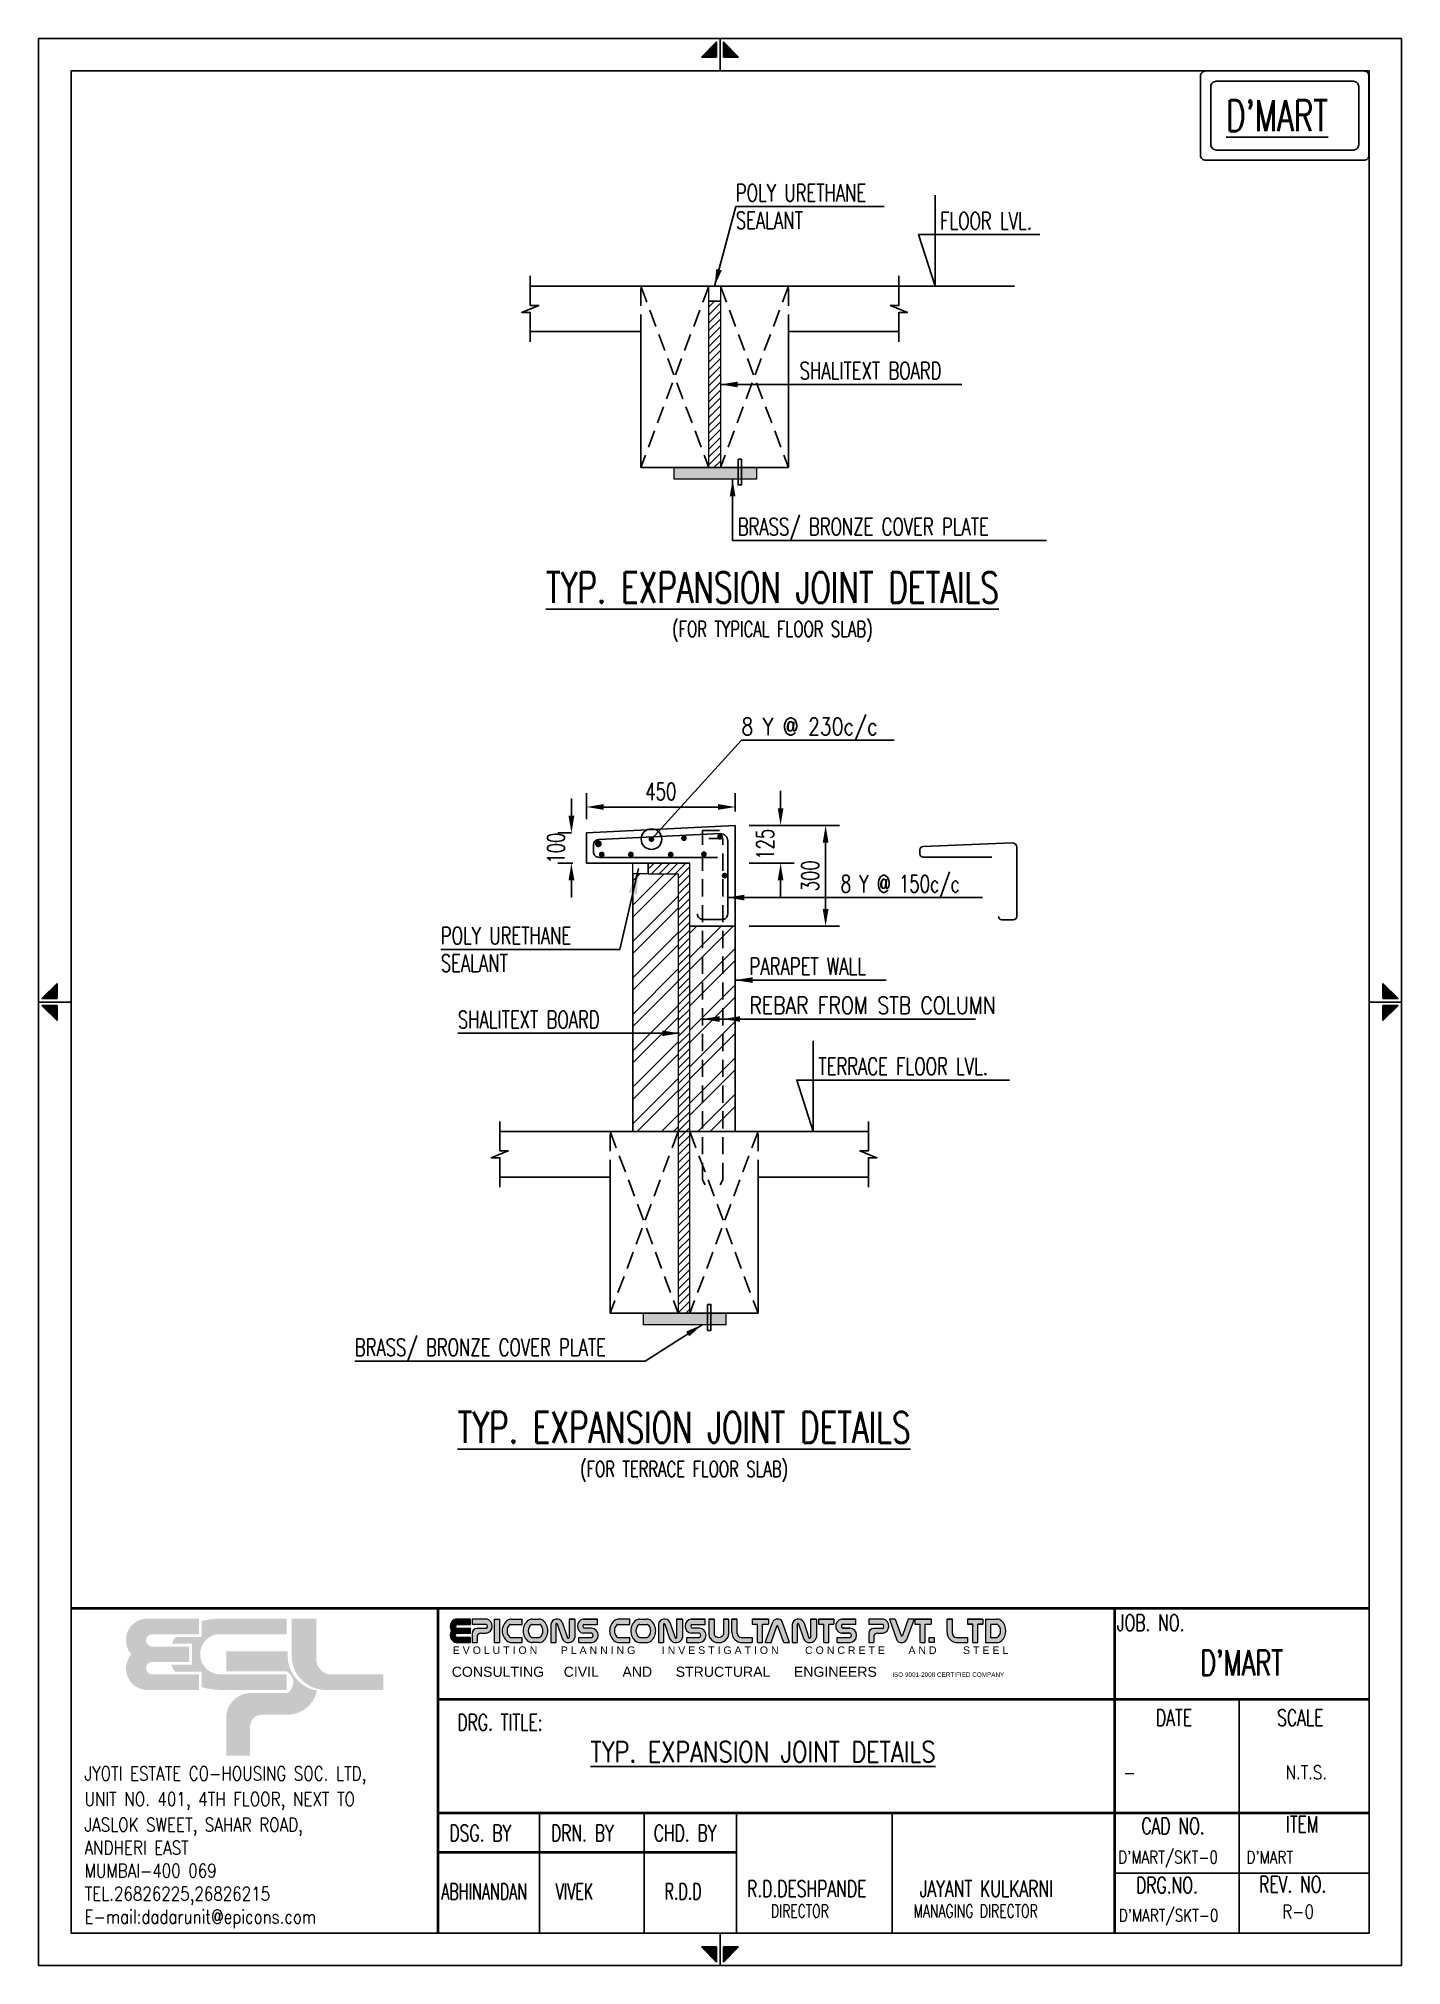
# Model space of a CAD drawing. Header units: inches. Extents: x 6 to 19830, y 2 to 28038.
import ezdxf
from ezdxf.enums import TextEntityAlignment as Align

# ---------------------------------------------------------------- set-up
doc = ezdxf.new("R2010")
doc.units = ezdxf.units.IN
doc.header["$MEASUREMENT"] = 0
doc.linetypes.add('HIDDEN', pattern=[0.375, 0.25, -0.125])
for name, color, linetype, lineweight in [('00 ECPL LOGO', 250, 'Continuous', 20), ('00 ELEV-2', 9, 'Continuous', 30), ('HATCH', 251, 'Continuous', 5)]:
    doc.layers.add(name, color=color, linetype=linetype, lineweight=lineweight)
for name, color, linetype in [('3CONRED', 1, 'Continuous'), ('LEVEL SECTION', 3, 'Continuous'), ('NO. SECTION', 1, 'Continuous'), ('PNA', 8, 'Continuous'), ('S-BRECK LINE', 8, 'Continuous'), ('S-COLUMN CIRCLE', 9, 'Continuous'), ('S-CONCRET LINE', 4, 'Continuous'), ('S-DIM-1', 5, 'Continuous'), ('S-REINFORCEMENT', 6, 'Continuous'), ('S-TEXT', 2, 'Continuous'), ('S-TEXT-1', 4, 'Continuous'), ('S-TITIL', 6, 'Continuous'), ('SCHEDULE LINE-1', 7, 'Continuous'), ('text', 7, 'Continuous'), ('TEXT (SHEET)', 4, 'Continuous'), ('TEXT NORMAL', 4, 'Continuous'), ('TITLE', 6, 'Continuous')]:
    doc.layers.add(name, color=color, linetype=linetype)
doc.styles.add('ROMANS', font='simplex.shx', dxfattribs={"width": 0.7})
doc.styles.add('SEC. TEXT', font='arial.ttf', dxfattribs={"height": 180})
doc.dimstyles.new('dim100', dxfattribs={"dimtxt": 250, "dimasz": 250, "dimexe": 200, "dimexo": 200, "dimgap": 100, "dimtad": 1, "dimdec": 0, "dimzin": 0, "dimdsep": 46, "dimtxsty": 'ROMANS', "dimcen": 0, "dimclrd": 5, "dimclre": 5, "dimclrt": 4, "dimadec": 0, "dimazin": 0, "dimtfac": 1, "dimtdec": 0, "dimtix": 1, "dimtofl": 0, "dimtmove": 2, "dimatfit": 3, "dimfxl": 1, "dimtolj": 1, "dimtzin": 0, "dimlwd": -1, "dimlwe": -1, "dimarcsym": 0})
pattern_1 = [(45, (-148456.24, 10527.82), (-265.165, 265.165), []), (45, (-148279.46, 10527.82), (-265.165, 265.165), [])]

# ---------------------------------------------------------------- blocks, each defined once
blk = doc.blocks.new('*D46')
at = {"layer": 'Defpoints', "color": 0, "transparency": 16777216}
for p in [(10141, 16857), (10141, 16590), (7976, 16480)]:
    blk.add_point(p, dxfattribs=at)
at = {"layer": 'S-DIM-1', "color": 5, "transparency": 16777216}
for p, q in [((7976, 16680), (7976, 17057)), ((8226, 16857), (9891, 16857)), ((10141, 16790), (10141, 17057))]:
    blk.add_line(p, q, dxfattribs=at)
for points in [[(8226, 16899), (8226, 16816), (7976, 16857)], [(9891, 16899), (9891, 16816), (10141, 16857)]]:
    blk.add_solid(points, dxfattribs=at)
at = {"layer": 'S-DIM-1', "color": 4, "transparency": 16777216, "insert": (9058, 17082), "char_height": 250, "attachment_point": 5, "style": 'ROMANS'}
blk.add_mtext('\\A1;450', dxfattribs=at)
blk = doc.blocks.new('*D47')
at = {"layer": 'Defpoints', "color": 0, "transparency": 16777216}
for p in [(7757, 16479), (7957, 16479), (7976, 16040)]:
    blk.add_point(p, dxfattribs=at)
at = {"layer": 'S-DIM-1', "color": 5, "transparency": 16777216}
for p, q in [((7757, 16729), (7757, 16979)), ((7757, 16479), (7557, 16479)), ((7776, 16040), (7557, 16040)), ((7757, 15790), (7757, 15540))]:
    blk.add_line(p, q, dxfattribs=at)
for points in [[(7715, 16729), (7799, 16729), (7757, 16479)], [(7715, 15790), (7799, 15790), (7757, 16040)]]:
    blk.add_solid(points, dxfattribs=at)
at = {"layer": 'S-DIM-1', "color": 4, "transparency": 16777216, "insert": (7532, 16259), "char_height": 250, "attachment_point": 5, "rotation": 90, "style": 'ROMANS'}
blk.add_mtext('\\A1;100 ', dxfattribs=at)
blk = doc.blocks.new('*D48')
at = {"layer": 'Defpoints', "color": 0, "transparency": 16777216}
for p in [(10141, 16590), (10799, 16590), (10141, 16040)]:
    blk.add_point(p, dxfattribs=at)
at = {"layer": 'S-DIM-1', "color": 5, "transparency": 16777216}
for p, q in [((10799, 16840), (10799, 17090)), ((10341, 16590), (10999, 16590)), ((10341, 16040), (10999, 16040)), ((10799, 15790), (10799, 15540))]:
    blk.add_line(p, q, dxfattribs=at)
for points in [[(10758, 16840), (10841, 16840), (10799, 16590)], [(10758, 15790), (10841, 15790), (10799, 16040)]]:
    blk.add_solid(points, dxfattribs=at)
at = {"layer": 'S-DIM-1', "color": 4, "transparency": 16777216, "insert": (10574, 16315), "char_height": 250, "attachment_point": 5, "rotation": 90, "style": 'ROMANS'}
blk.add_mtext('\\A1;125 ', dxfattribs=at)
blk = doc.blocks.new('*D49')
at = {"layer": 'Defpoints', "color": 0, "transparency": 16777216}
for p in [(10796, 16590), (11454, 16590), (10141, 15123)]:
    blk.add_point(p, dxfattribs=at)
at = {"layer": 'S-DIM-1', "color": 5, "transparency": 16777216}
for p, q in [((10996, 16590), (11654, 16590)), ((11454, 15373), (11454, 16340)), ((10341, 15123), (11654, 15123))]:
    blk.add_line(p, q, dxfattribs=at)
for points in [[(11412, 16340), (11496, 16340), (11454, 16590)], [(11412, 15373), (11496, 15373), (11454, 15123)]]:
    blk.add_solid(points, dxfattribs=at)
at = {"layer": 'S-DIM-1', "color": 4, "transparency": 16777216, "insert": (11229, 15856), "char_height": 250, "attachment_point": 5, "rotation": 90, "style": 'ROMANS'}
blk.add_mtext('\\A1;300', dxfattribs=at)
blk = doc.blocks.new('MID')
at = {"layer": 'text'}
for p, q in [((0, 0), (10, 0)), ((8.94, 1.07), (4.27, 5.74)), ((4.27, 5.74), (4.27, 1.07)), ((4.27, 1.07), (8.94, 1.07)), ((8.94, -1.07), (4.27, -5.74)), ((4.27, -1.07), (8.94, -1.07)), ((4.27, -5.74), (4.27, -1.07))]:
    blk.add_line(p, q, dxfattribs=at)
for points in [[(4.27, 5.74), (8.94, 1.07), (4.27, 1.07)], [(4.27, -5.74), (8.94, -1.07), (4.27, -1.07)]]:
    blk.add_solid(points, dxfattribs=at)
blk = doc.blocks.new('ecpl logo')
at = {"layer": '00 ECPL LOGO'}
for color, points in [(256, [(351, -827, 0.621111), (586, -1401), (1442, -1401), (1442, -1151), (682, -1151, -0.917622), (682, -948), (1285, -948), (1285, -702), (682, -702, -0.926164), (682, -501), (1442, -501), (1442, -251), (581, -251, 0.621111), (351, -827)]), (152, [(2940, -251), (2940, -863, 0.384329), (3453, -1401), (4422, -1401), (4422, -1151), (3582, -1151, -0.414214), (3340, -908), (3340, -251)]), (140, [(1887, -779), (1887, -1102), (2862, -1102, -0.232111), (2971, -1281, -0.194401), (2883, -1450), (2269, -1450, 0.364674), (1887, -1802), (1887, -2463), (2269, -2463), (2269, -1996, -0.414214), (2462, -1802), (2899, -1802, 0.338499), (3350, -1412, -0.371272), (2877, -839), (2877, -779)])]:
    blk.add_hatch(color=color, dxfattribs=at).paths.add_polyline_path(points)
h = blk.add_hatch(color=253, dxfattribs=at)
h.dxf.hatch_style = 1
h.paths.add_polyline_path([(995, -993, 0.07148), (1056, -1106), (1486, -1106), (1486, -1356, 0.065387), (1776, -1401), (2862, -1401), (2862, -1151), (1776, -1151, -0.910826), (1742, -501), (2862, -501), (2862, -251), (1776, -251, 0.069483), (1486, -291), (1486, -546), (1071, -546, 0.072407), (1003, -657), (1329, -657), (1329, -993)])
blk = doc.blocks.new('Prna4')
at = {"layer": '3CONRED'}
blk.add_line((-20300, 509.25), (-20339.18, 509.25), dxfattribs=at)
at = {"layer": 'PNA', "color": 5}
for p, q in [((-20320, 500), (-20320, 536)), ((-20427.8, 500), (-20427.8, 518.5)), ((-20411.68, 500), (-20411.68, 518.5)), ((-20397.46, 500), (-20397.46, 518.5)), ((-20373.46, 500), (-20373.46, 518.5))]:
    blk.add_line(p, q, dxfattribs=at)
at = {"layer": 'PNA', "color": 4}
blk.add_lwpolyline([(-20295, 495), (-20505, 495), (-20505, 792), (-20295, 792)], close=True, dxfattribs=at)
at = {"layer": 'PNA', "color": 3}
blk.add_lwpolyline([(-20300, 500), (-20500, 500), (-20500, 787), (-20300, 787)], close=True, dxfattribs=at)
at = {"layer": 'PNA', "color": 1, "const_width": 0.4}
for points in [[(-20500, 550.06), (-20300, 550.06)], [(-20443.46, 500), (-20443.46, 550.06)], [(-20339.18, 500), (-20339.18, 550.06)], [(-20443.46, 536), (-20300, 536)], [(-20443.46, 518.5), (-20300, 518.5)], [(-20443.46, 512.45), (-20397.46, 512.45)]]:
    blk.add_lwpolyline(points, dxfattribs=at)
at = {"layer": '00 ELEV-2', "xscale": 0.009537454054225238, "yscale": 0.009537454054225238, "zscale": 0.009537454054225238}
blk.add_blockref('ecpl logo', (-20494.05, 550.84), dxfattribs=at)
at = {"layer": 'TEXT (SHEET)', "color": 4, "yscale": 0.5, "zscale": 0.5, "rotation": 270}
for p, xscale in [((-20400, 787), -0.5), ((-20400, 500), 0.5)]:
    blk.add_blockref('MID', p, dxfattribs=dict(at, xscale=xscale))
at = {"layer": 'TEXT (SHEET)', "color": 4, "yscale": 0.5, "zscale": 0.5}
for p, xscale in [((-20500, 643.5), -0.5), ((-20300, 643.5), 0.5)]:
    blk.add_blockref('MID', p, dxfattribs=dict(at, xscale=xscale))
at = {"layer": 'S-TEXT-1', "style": 'ROMANS', "width": 0.8}
for s, p in [('JYOTI ESTATE CO-HOUSING SOC. LTD,', (-20497.91, 523.53, 0.05)), ('UNIT NO. 401, 4TH FLOOR, NEXT TO', (-20497.91, 519.58, 0.05)), ('JASLOK SWEET, SAHAR ROAD,', (-20497.91, 515.63, 0.05)), ('ANDHERI EAST', (-20497.91, 512.09, 0.05)), ('MUMBAI-400 069', (-20497.91, 508.54, 0.05)), ('TEL.26826225,26826215', (-20497.91, 504.99, 0.05)), ('E-mail:dadarunit@epicons.com', (-20497.91, 501.45, 0.05))]:
    blk.add_text(s, height=2.1277, dxfattribs=at).set_placement(p)
at = {"layer": 'TEXT (SHEET)', "style": 'ROMANS', "width": 0.7}
for s, height, p in [(' JOB. NO.', 2.5, (-20340.06, 546.57)), (' DRG. TITLE:', 2.5, (-20441.66, 531.21)), ('DATE', 2.5, (-20332.82, 531.94)), ('SCALE', 2.5, (-20314.15, 531.94)), ('CAD NO.', 2.5, (-20335.07, 515.25)), ('ITEM', 2.5, (-20312.79, 515.5)), (' DRG.NO.', 2.5, (-20337.09, 506.13)), (' REV. NO.', 2.5, (-20318.12, 506.25)), ('DIRECTOR', 2, (-20392.17, 502.38)), (' MANAGING DIRECTOR', 2, (-20371.14, 502.38))]:
    blk.add_text(s, height=height, dxfattribs=at).set_placement(p)
at = {"layer": 'TEXT NORMAL', "style": 'ROMANS', "width": 0.7}
for s, p in [(' DSG. BY', (-20442.88, 514.15)), (' DRN. BY', (-20427.23, 514.15)), (' CHD. BY', (-20411.41, 514.15))]:
    blk.add_text(s, height=2.5, dxfattribs=at).set_placement(p)
at = {"layer": 'TITLE', "color": 4, "style": 'ROMANS', "width": 0.7}
for s, p in [('R.D.DESHPANDE', (-20395.82, 505.57)), (' JAYANT KULKARNI', (-20370.43, 505.57))]:
    blk.add_text(s, height=2.5, dxfattribs=at).set_placement(p)
blk = doc.blocks.new('EPICONS TITLE')
at = {"layer": '00 ECPL LOGO'}
h = blk.add_hatch(color=7, dxfattribs=at)
h.dxf.hatch_style = 1
h.paths.add_polyline_path([(678, -252), (678, -146), (414, -146, 0.261636), (303, -208, 0.285841), (304, -378, 0.344902), (324, -574, 0.204992), (418, -614), (678, -614), (678, -510), (424, -510, -1), (418, -426), (678, -426), (678, -331), (424, -331, -1), (422, -252)])
h = blk.add_hatch(color=7, dxfattribs=at)
h.dxf.hatch_style = 1
h.paths.add_polyline_path([(1011, -146), (712, -146), (712, -252), (997, -252, -0.440545), (997, -331), (816, -331, 0.414214), (712, -435), (712, -614), (810, -614), (810, -504, -0.414214), (888, -426), (997, -426, 0.757811)])
h.paths.add_polyline_path([(1254, -146), (1153, -146), (1153, -614), (1254, -614)])
h.paths.add_polyline_path([(1708, -146), (1494, -146, 0.154275), (1419, -169, 0.519672), (1419, -591, 0.154275), (1494, -614), (1708, -614), (1708, -510), (1472, -510, -0.210356), (1452, -502, -0.388707), (1452, -260, -0.210356), (1472, -252), (1708, -252)])
h.paths.add_polyline_path([(2037, -146), (1904, -146, 0.159018), (1828, -171, 0.507969), (1828, -589, 0.159018), (1904, -614), (2037, -614, 0.173791), (2119, -585, 0.472311), (2119, -175, 0.173791)])
h.paths.add_polyline_path([(2046, -252, -0.185052), (2063, -258, -0.445894), (2063, -504, -0.185052), (2046, -510), (1899, -510, -0.185052), (1882, -504, -0.445894), (1882, -258, -0.185052), (1899, -252)], flags=16)
h.paths.add_polyline_path([(2501, -209, 0.723435), (2273, -252), (2273, -614), (2374, -614), (2374, -252, -0.723435), (2399, -241), (2495, -533, 0.724077), (2751, -510), (2751, -146), (2635, -146), (2635, -509, -0.755661), (2603, -519)])
h.paths.add_polyline_path([(3198, -146), (2916, -146, 0.823713), (2916, -429), (3082, -429, -0.713272), (3082, -510), (2830, -510), (2830, -614), (3082, -614, 0.900309), (3082, -324), (2936, -324, -0.746931), (2936, -252), (3198, -252)])
h = blk.add_hatch(color=7, dxfattribs=at)
h.dxf.hatch_style = 1
h.paths.add_polyline_path([(3837, -146), (3623, -146, 0.154275), (3548, -169, 0.519672), (3548, -591, 0.154275), (3623, -614), (3837, -614), (3837, -510), (3600, -510, -0.210932), (3581, -502, -0.385278), (3580, -260, -0.212895), (3599, -252), (3837, -252)])
h.paths.add_polyline_path([(4255, -175, 0.173792), (4173, -146), (4040, -146, 0.159018), (3964, -171, 0.507969), (3964, -589, 0.159018), (4040, -614), (4173, -614, 0.173792), (4255, -585, 0.472311)])
h.paths.add_polyline_path([(4182, -252, -0.185053), (4199, -258, -0.445893), (4199, -504, -0.185053), (4182, -510), (4035, -510, -0.185053), (4017, -504, -0.445893), (4017, -258, -0.185053), (4035, -252)], flags=16)
h.paths.add_polyline_path([(4406, -252), (4406, -614), (4507, -614), (4507, -252, -0.436861), (4522, -236, -0.319738), (4534, -245), (4629, -533, 0.724077), (4884, -510), (4884, -146), (4768, -146), (4768, -509, -0.755661), (4737, -519), (4635, -209, 0.723435)])
h.paths.add_polyline_path([(5335, -146), (5053, -146, 0.823713), (5053, -429), (5219, -429, -0.713272), (5219, -510), (4967, -510), (4967, -614), (5219, -614, 0.900309), (5219, -324), (5074, -324, -0.746931), (5074, -252), (5335, -252)])
h.paths.add_polyline_path([(5509, -146), (5408, -146), (5408, -452, 0.160106), (5433, -529, 0.505303), (5772, -529, 0.160106), (5797, -452), (5797, -146), (5699, -146), (5699, -451, -0.621318), (5509, -451)])
h.paths.add_polyline_path([(5969, -146), (5862, -146), (5862, -406, 0.414214), (6070, -614), (6267, -614), (6267, -510), (6047, -510, -0.414214), (5969, -432)])
h.paths.add_polyline_path([(6589, -146), (6267, -146), (6267, -249), (6372, -249), (6372, -614), (6473, -614), (6473, -249), (6589, -249)])
h.paths.add_polyline_path([(6863, -194, 0.539211), (6672, -201), (6523, -614), (6641, -614), (6752, -289, -0.708617), (6777, -289), (6894, -614), (7006, -614)])
h.paths.add_polyline_path([(7288, -209, 0.723435), (7059, -252), (7059, -614), (7160, -614), (7160, -252, -0.723435), (7186, -241), (7282, -533, 0.724077), (7538, -510), (7538, -146), (7421, -146), (7421, -509, -0.755661), (7390, -519)])
h.paths.add_polyline_path([(7886, -146), (7579, -146), (7579, -249), (7684, -249), (7684, -614), (7785, -614), (7785, -249), (7886, -249)])
h.paths.add_polyline_path([(8321, -146), (8059, -146, 0.157568), (7983, -170, 0.511532), (7983, -404, 0.157569), (8059, -429), (8206, -429, -0.713272), (8206, -510), (7953, -510), (7953, -614), (8206, -614, 0.900308), (8206, -324), (8065, -324), (8060, -324, -0.722204), (8060, -249), (8321, -249)])
h = blk.add_hatch(color=7, dxfattribs=at)
h.dxf.hatch_style = 1
h.paths.add_polyline_path([(8875, -146), (8576, -146), (8576, -252), (8849, -252, -0.270444), (8871, -265, -0.26297), (8871, -318, -0.270444), (8849, -331), (8680, -331, 0.414214), (8576, -435), (8576, -614), (8674, -614), (8674, -504, -0.414214), (8752, -426), (8861, -426, 0.757811)])
h.paths.add_polyline_path([(9103, -146), (8990, -146), (9133, -566, 0.539211), (9324, -560), (9474, -146), (9356, -146), (9244, -471, -0.708617), (9220, -471)])
h.paths.add_polyline_path([(9814, -146), (9492, -146), (9492, -249), (9597, -249), (9597, -614), (9698, -614), (9698, -249), (9814, -249)])
h.paths.add_polyline_path([(10234, -146), (10128, -146), (10128, -406, 0.414214), (10336, -614), (10533, -614), (10533, -510), (10312, -510, -0.414214), (10234, -432)])
h.paths.add_polyline_path([(9871, -510), (9775, -510), (9775, -614), (9871, -614)])
h = blk.add_hatch(color=7, dxfattribs=at)
h.dxf.hatch_style = 1
h.paths.add_polyline_path([(10533, -146), (10533, -249), (10637, -249), (10637, -614), (10739, -614), (10739, -249), (10839, -249), (10839, -146)])
h.paths.add_polyline_path([(10890, -146), (10890, -614), (11119, -614, 0.189446), (11208, -580, 0.435754), (11208, -181, 0.189446), (11119, -146)])
h.paths.add_polyline_path([(11122, -249, -0.519112), (11122, -510), (10989, -510), (10989, -249)], flags=16)
at = {"layer": '00 ECPL LOGO', "color": 7}
for p, q in [((678, -146), (414, -146)), ((424, -252), (678, -252)), ((678, -331), (424, -331)), ((678, -252), (678, -146)), ((678, -426), (678, -331)), ((1011, -146), (712, -146)), ((712, -146), (712, -252)), ((997, -252), (712, -252)), ((997, -331), (816, -331)), ((1153, -146), (1254, -146)), ((1153, -146), (1153, -614)), ((1254, -146), (1254, -614)), ((1472, -252), (1708, -252)), ((1494, -146), (1708, -146)), ((1708, -252), (1708, -146)), ((1899, -252), (2046, -252)), ((1904, -146), (2037, -146)), ((2273, -252), (2273, -614)), ((2374, -252), (2374, -614)), ((2399, -241), (2495, -533)), ((2501, -209), (2603, -519)), ((2635, -146), (2751, -146)), ((2751, -146), (2635, -146)), ((2635, -146), (2635, -510)), ((2751, -146), (2751, -510)), ((2751, -252), (2751, -252)), ((2916, -146), (3198, -146)), ((3198, -146), (2916, -146)), ((2936, -252), (3198, -252)), ((3082, -324), (2936, -324)), ((3198, -252), (3198, -146)), ((3599, -252), (3837, -252)), ((3837, -146), (3623, -146)), ((3837, -252), (3837, -146)), ((4035, -252), (4182, -252)), ((4040, -146), (4173, -146)), ((4406, -252), (4406, -614)), ((4507, -252), (4507, -614)), ((4534, -245), (4629, -533)), ((4635, -209), (4737, -519)), ((4768, -146), (4884, -146)), ((4768, -146), (4884, -146)), ((4884, -146), (4768, -146)), ((4768, -146), (4768, -510)), ((4884, -146), (4884, -510)), ((4884, -252), (4884, -252)), ((5053, -146), (5335, -146)), ((5053, -146), (5335, -146)), ((5335, -146), (5053, -146)), ((5074, -252), (5335, -252)), ((5219, -324), (5074, -324)), ((5335, -252), (5335, -146)), ((5408, -146), (5509, -146)), ((5509, -146), (5408, -146)), ((5408, -146), (5408, -452)), ((5509, -146), (5509, -451)), ((5699, -146), (5797, -146)), ((5797, -146), (5699, -146)), ((5699, -146), (5699, -451)), ((5797, -146), (5797, -452)), ((5862, -146), (5969, -146)), ((5969, -146), (5862, -146)), ((5862, -406), (5862, -146)), ((5969, -432), (5969, -146)), ((6267, -146), (6589, -146)), ((6589, -146), (6267, -146)), ((6267, -146), (6267, -249)), ((6267, -249), (6372, -249)), ((6372, -614), (6372, -249)), ((6473, -614), (6473, -249)), ((6473, -249), (6589, -249)), ((6523, -614), (6672, -201)), ((6589, -146), (6589, -249)), ((6641, -614), (6752, -289)), ((6894, -614), (6777, -289)), ((7006, -614), (6863, -194)), ((7059, -252), (7059, -614)), ((7160, -252), (7160, -614)), ((7186, -241), (7282, -533)), ((7288, -209), (7390, -519)), ((7421, -146), (7538, -146)), ((7421, -146), (7538, -146)), ((7538, -146), (7421, -146)), ((7421, -146), (7538, -146)), ((7421, -146), (7421, -510)), ((7538, -146), (7538, -510)), ((7538, -252), (7538, -252)), ((7579, -146), (7886, -146)), ((7886, -146), (7579, -146)), ((7579, -146), (7886, -146)), ((7579, -146), (7886, -146)), ((7886, -146), (7579, -146)), ((7579, -146), (7579, -249)), ((7579, -249), (7684, -249)), ((7579, -249), (7684, -249)), ((7684, -614), (7684, -249)), ((7785, -614), (7785, -249)), ((7785, -249), (7886, -249)), ((7785, -249), (7886, -249)), ((7886, -146), (7886, -249)), ((8040, -146), (8321, -146)), ((8040, -146), (8321, -146)), ((8321, -146), (8059, -146)), ((8060, -249), (8321, -249)), ((8206, -324), (8060, -324)), ((8065, -324), (8206, -324)), ((8321, -252), (8321, -146)), ((8875, -146), (8576, -146)), ((8576, -146), (8576, -252)), ((8849, -252), (8576, -252)), ((8849, -331), (8680, -331)), ((9103, -146), (8990, -146)), ((9103, -146), (8990, -146)), ((8990, -146), (9133, -566)), ((9103, -146), (9220, -471)), ((9356, -146), (9244, -471)), ((9474, -146), (9324, -560)), ((9474, -146), (9356, -146)), ((9408, -146), (9356, -146)), ((9474, -146), (9356, -146)), ((9492, -146), (9814, -146)), ((9814, -146), (9492, -146)), ((9492, -146), (9814, -146)), ((9492, -146), (9814, -146)), ((9492, -146), (9814, -146)), ((9492, -146), (9492, -249)), ((9492, -249), (9597, -249)), ((9492, -249), (9597, -249)), ((9597, -614), (9597, -249)), ((9698, -614), (9698, -249)), ((9698, -249), (9814, -249)), ((9698, -249), (9814, -249)), ((9814, -146), (9814, -249)), ((10128, -146), (10234, -146)), ((10234, -146), (10128, -146)), ((10128, -406), (10128, -146)), ((10234, -432), (10234, -146)), ((10533, -146), (10839, -146)), ((10839, -146), (10533, -146)), ((10533, -146), (10533, -249)), ((10533, -249), (10637, -249)), ((10637, -249), (10533, -249)), ((10637, -614), (10637, -249)), ((10739, -614), (10739, -249)), ((10739, -249), (10839, -249)), ((10739, -249), (10839, -249)), ((10839, -249), (10739, -249)), ((10839, -146), (10839, -249)), ((10890, -146), (11119, -146)), ((10890, -146), (10890, -614)), ((10989, -249), (10989, -510)), ((10989, -249), (11113, -249)), ((418, -426), (678, -426)), ((678, -510), (418, -510)), ((418, -614), (678, -614)), ((678, -614), (678, -510)), ((712, -435), (712, -614)), ((712, -614), (810, -614)), ((810, -504), (810, -614)), ((888, -426), (997, -426)), ((1153, -614), (1254, -614)), ((1472, -510), (1708, -510)), ((1494, -614), (1708, -614)), ((1708, -614), (1708, -510)), ((1899, -510), (2046, -510)), ((2037, -614), (1904, -614)), ((2273, -614), (2374, -614)), ((2614, -614), (2635, -614)), ((2635, -614), (2635, -614)), ((2751, -510), (2751, -510)), ((2830, -614), (2830, -510)), ((2830, -510), (3082, -510)), ((2830, -614), (3082, -614)), ((2830, -614), (3082, -614)), ((3082, -429), (2916, -429)), ((3600, -510), (3837, -510)), ((3623, -614), (3837, -614)), ((3837, -614), (3837, -510)), ((4035, -510), (4182, -510)), ((4040, -614), (4173, -614)), ((4406, -614), (4507, -614)), ((4406, -614), (4507, -614)), ((4406, -614), (4507, -614)), ((4967, -614), (4967, -510)), ((4967, -510), (5219, -510)), ((4967, -510), (5219, -510)), ((4967, -614), (5219, -614)), ((4967, -614), (5219, -614)), ((4967, -614), (5219, -614)), ((5219, -429), (5053, -429)), ((6047, -510), (6267, -510)), ((6070, -614), (6267, -614)), ((6070, -614), (6267, -614)), ((6267, -510), (6267, -614)), ((6372, -614), (6473, -614)), ((6372, -614), (6473, -614)), ((6523, -614), (6641, -614)), ((6589, -614), (6641, -614)), ((6894, -614), (7006, -614)), ((6894, -614), (7006, -614)), ((7059, -614), (7160, -614)), ((7059, -614), (7160, -614)), ((7059, -614), (7160, -614)), ((7538, -510), (7538, -510)), ((7684, -614), (7785, -614)), ((7684, -614), (7785, -614)), ((7684, -614), (7785, -614)), ((7684, -614), (7785, -614)), ((7953, -614), (7953, -510)), ((7953, -510), (8206, -510)), ((7953, -510), (8206, -510)), ((7953, -510), (8206, -510)), ((7953, -614), (8206, -614)), ((7953, -614), (8206, -614)), ((7953, -614), (8206, -614)), ((7953, -614), (8206, -614)), ((7953, -614), (8206, -614)), ((8206, -429), (8040, -429)), ((8059, -429), (8194, -429)), ((8576, -435), (8576, -614)), ((8576, -614), (8674, -614)), ((8674, -504), (8674, -614)), ((8752, -426), (8861, -426)), ((9597, -614), (9698, -614)), ((9597, -614), (9698, -614)), ((9597, -614), (9698, -614)), ((10312, -510), (10533, -510)), ((10336, -614), (10533, -614)), ((10336, -614), (10533, -614)), ((10533, -510), (10533, -614)), ((10637, -614), (10739, -614)), ((10637, -614), (10739, -614)), ((10637, -614), (10739, -614)), ((10637, -614), (10739, -614)), ((10653, -614), (10739, -614)), ((10653, -614), (10739, -614)), ((10653, -614), (10739, -614)), ((10653, -614), (10739, -614)), ((10890, -614), (11119, -614)), ((10989, -510), (11113, -510))]:
    blk.add_line(p, q, dxfattribs=at)
blk.add_lwpolyline([(9775, -510), (9871, -510), (9871, -614), (9775, -614)], close=True, dxfattribs=at)
for centre, radius, start, end in [((439, -292), 160, 148.648, 212.4563), ((439, -464), 160, 147.5437, 223.6612), ((414, -276), 130, 90, 148.648), ((423, -291), 39.6, 88.7637, 271.2363), ((816, -435), 104, 90, 180), ((965, -284), 146, 282.7188, 71.3398), ((961, -291), 53.7, 312.4487, 47.5513), ((1567, -380), 257, 125.0807, 234.9193), ((1584, -381), 179, 137.5171, 222.4829), ((1494, -276), 130, 90, 125.0807), ((1472, -278), 26, 90, 137.5171), ((1981, -380), 259, 126.1417, 233.8583), ((1992, -381), 165, 131.9364, 228.0636), ((1904, -276), 130, 90, 126.1417), ((1899, -278), 26, 90, 131.9364), ((2037, -276), 130, 50.5638, 90), ((2046, -278), 26, 48.0636, 90), ((1953, -381), 165, 311.9364, 48.0636), ((1951, -380), 265, 309.4362, 50.5638), ((2394, -268), 122, 28.75, 172.2831), ((2388, -251), 14.5, 40.0191, 183.5523), ((2944, -287), 144, 101.0425, 258.9575), ((2947, -288), 37.6, 106.4856, 253.5144), ((3067, -469), 146, 276.006, 83.994), ((3696, -380), 257, 125.0807, 234.9193), ((3714, -381), 180, 138.0741, 222.3563), ((3623, -276), 130, 90, 125.0807), ((3599, -278), 26, 90, 138.0741), ((4116, -380), 259, 126.1417, 233.8583), ((4127, -381), 165, 131.9364, 228.0636), ((4040, -276), 130, 90, 126.1417), ((4035, -278), 26, 90, 131.9364), ((4173, -276), 130, 50.5638, 90), ((4182, -278), 26, 48.0636, 90), ((4089, -381), 165, 311.9364, 48.0636), ((4087, -380), 265, 309.4362, 50.5638), ((4527, -268), 122, 28.75, 172.2831), ((4522, -251), 14.5, 89.1577, 183.5523), ((4522, -249), 13, 18.2334, 89.1577), ((5081, -287), 144, 101.0425, 258.9575), ((5084, -288), 37.6, 106.4856, 253.5144), ((5204, -469), 146, 276.006, 83.994), ((6770, -260), 114, 35.166, 148.5022), ((6764, -294), 13, 19.7665, 161.0546), ((7181, -268), 122, 28.75, 172.2831), ((7175, -251), 14.5, 40.0191, 183.5523), ((8067, -287), 144, 125.818, 234.182), ((8059, -276), 130, 90, 125.818), ((8072, -286), 39.3, 108.3261, 238.1957), ((8065, -298), 26, 238.1957, 270), ((8190, -469), 146, 276.006, 83.994), ((8680, -435), 104, 90, 180), ((8849, -278), 26, 29.4672, 90), ((8849, -305), 26, 270, 330.5328), ((8829, -284), 146, 282.7188, 71.3398), ((8824, -291), 53.7, 330.5328, 29.4672), ((11113, -275), 26, 51.4816, 90), ((11119, -276), 130, 47.0907, 90), ((11030, -380), 160, 308.5184, 51.4816), ((11023, -380), 272, 312.9093, 47.0907), ((418, -484), 130, 223.6612, 270), ((421, -468), 42.1, 94.0242, 265.9758), ((888, -504), 78, 90, 180), ((1494, -484), 130, 234.9193, 270), ((1472, -484), 26, 222.4829, 270), ((1904, -484), 130, 233.8583, 270), ((1899, -484), 26, 228.0636, 270), ((2037, -484), 130, 270, 309.4362), ((2046, -484), 26, 270, 311.9364), ((2619, -479), 135, 203.2219, 346.755), ((2618, -510), 17.1, 214.0796, 357.6127), ((3068, -470), 43.1, 289.0016, 70.9984), ((3623, -484), 130, 234.9193, 270), ((3600, -484), 26, 222.3563, 270), ((4040, -484), 130, 233.8583, 270), ((4035, -484), 26, 228.0636, 270), ((4173, -484), 130, 270, 309.4362), ((4182, -484), 26, 270, 311.9364), ((4753, -479), 135, 203.2219, 346.8516), ((4751, -510), 17.1, 214.0796, 357.6127), ((5205, -470), 43.1, 289.0016, 70.9984), ((5538, -452), 130, 180, 216.3848), ((5602, -404), 210, 216.3848, 323.6152), ((5604, -405), 106, 206.2931, 333.7069), ((5667, -452), 130, 323.6152, 0), ((6070, -406), 208, 180, 270), ((6047, -432), 78, 180, 270), ((7406, -479), 135, 203.2219, 346.755), ((7404, -510), 17.1, 214.0796, 357.6127), ((8059, -299), 130, 234.182, 270), ((8192, -470), 43.1, 289.0016, 70.9984), ((8752, -504), 78, 90, 180), ((9227, -500), 114, 215.166, 328.5022), ((9232, -467), 13, 199.7665, 341.0546), ((10336, -406), 208, 180, 270), ((10312, -432), 78, 180, 270), ((11113, -484), 26, 270, 308.5184), ((11119, -484), 130, 270, 312.9093)]:
    blk.add_arc(centre, radius, start, end, dxfattribs=at)
at = {"layer": '00 ECPL LOGO', "color": 7, "attachment_point": 1, "style": 'SEC. TEXT'}
for s, insert, char_height, width in [('\\pt3300;E V O L U T I O N        P L A N N I N G         I N V E S T I G A T I O N         C O N C R E T E        A N D         S T E E L', (328, -689), 150, 445502.26), ('\\pt4400;CONSULTING     CIVIL      AND      STRUCTURAL      ENGINEERS', (309, -1092), 200, 495763.22), ('\\pt1980;iSO 9001-2008 CERTIFIED COMPANY', (9049, -1204), 90, 434288.5)]:
    blk.add_mtext(s, dxfattribs=dict(at, insert=insert, char_height=char_height, width=width))

msp = doc.modelspace()

# ---------------------------------------------------------------- hatches: boundary and pattern name
at = {"layer": 'HATCH'}
h = msp.add_hatch(dxfattribs=at)
h.set_pattern_fill('ANSI31', color=256, scale=650, style=0)
h.set_pattern_definition([(45, (-341385.8, 601423.444), (-57.452426, 57.452426), [])])
h.paths.add_polyline_path([(9754.6, 21794.8), (9923.8, 21794.8), (9923.8, 24214.7), (9754.6, 24214.7)])
h = msp.add_hatch(dxfattribs=at)
h.set_pattern_fill('ANSI31', color=256, scale=650, style=0)
h.set_pattern_definition([(45, (-148456.24, 10527.82), (-57.452426, 57.452426), [])])
edge = h.paths.add_edge_path()
edge.add_line((8871.7, 16039.6), (9480.8, 16039.6))
edge.add_line((9480.8, 16039.6), (9480.8, 9493.5))
edge.add_line((9480.8, 9493.5), (9311.7, 9493.5))
edge.add_line((9311.7, 9493.5), (9311.7, 15885.2))
edge.add_line((9311.7, 15885.2), (8871.7, 15885.2))
edge.add_line((8871.7, 15885.2), (8871.7, 16039.6))
at = {"layer": 'NO. SECTION'}
for points in [[(9249.6, 21625.7), (9249.6, 21794.8), (10448.1, 21794.8), (10448.1, 21625.7)], [(8806.6, 9324.4), (8806.6, 9493.5), (10005.2, 9493.5), (10005.2, 9324.4)]]:
    msp.add_hatch(color=256, dxfattribs=at).paths.add_polyline_path(points)
h = msp.add_hatch(dxfattribs=at)
h.set_pattern_fill('ANSI32', color=8, scale=1000, style=0)
h.set_pattern_definition(pattern_1)
h.paths.add_polyline_path([(8651.7, 12133.4), (9311.7, 12133.4), (9311.7, 15885.2), (8871.7, 15885.2), (8651.7, 15885.2)])
h = msp.add_hatch(dxfattribs=at)
h.set_pattern_fill('ANSI32', color=8, scale=1000, style=0)
h.set_pattern_definition(pattern_1)
h.paths.add_polyline_path([(9480.8, 12133.4), (9480.8, 12133.4), (10140.8, 12133.4), (10140.8, 15123.2), (9480.8, 15123.2)])

# ---------------------------------------------------------------- linework, layer by layer
at = {"layer": 'HATCH', "color": 2, "ltscale": 4}
msp.add_line((8871.7, 15885.2), (8871.7, 16039.6), dxfattribs=at)
for points in [[(9754.6, 24214.7), (9754.6, 24434.6), (9923.8, 24434.6), (9923.8, 24214.7)], [(8871.7, 15885.2), (8651.7, 15885.2), (8651.7, 16039.6), (8871.7, 16039.6)]]:
    msp.add_lwpolyline(points, close=True, dxfattribs=at)
at = {"layer": 'HATCH'}
for points in [[(9754.6, 24214.7), (9923.8, 24214.7), (9923.8, 21794.8), (9754.6, 21794.8)], [(9480.8, 16039.6), (8871.7, 16039.6), (8871.7, 15885.2), (9311.7, 15885.2), (9311.7, 9493.6), (9480.8, 9493.6)]]:
    msp.add_lwpolyline(points, close=True, dxfattribs=at)
at = {"layer": 'HATCH', "color": 1}
for points in [[(9249.6, 21625.7), (9249.6, 21794.8), (10448.1, 21794.8), (10448.1, 21625.7)], [(8806.6, 9324.4), (8806.6, 9493.5), (10005.2, 9493.5), (10005.2, 9324.4)]]:
    msp.add_lwpolyline(points, close=True, dxfattribs=at)
at = {"layer": 'LEVEL SECTION'}
for points in [[(13045.5, 25756.9), (13045.5, 24434.6), (12805.9, 25184.6), (14571.7, 25184.6)], [(11273.8, 13455.7), (11273.8, 12133.4), (11034.2, 12883.4), (14130, 12883.4)], [(11273.8, 13455.6), (11273.8, 12133.4), (11034.2, 12883.4), (12800, 12883.4)]]:
    msp.add_lwpolyline(points, dxfattribs=at)
at = {"layer": 'NO. SECTION', "color": 6, "linetype": 'HIDDEN', "ltscale": 1000}
for p, q in [((9661.5, 11430.2), (9661.5, 16513.4)), ((9661.5, 16513.4), (9960.1, 16513.4)), ((9754.2, 16401.1), (9960.1, 16401.1)), ((9960.1, 11430.2), (9960.1, 16401.1)), ((9661.5, 11430.2), (9701.7, 11359.3, -0.2)), ((9960.1, 11430.2), (9919.9, 11359.3, -0.2))]:
    msp.add_line(p, q, dxfattribs=at)
at = {"layer": 'NO. SECTION', "elevation": 0}
for points in [[(10181.3, 21920.2), (10228.5, 21920.2), (10228.5, 21542.6), (10181.3, 21542.6)], [(9738.4, 9618.9), (9785.6, 9618.9), (9785.6, 9241.3), (9738.4, 9241.3)]]:
    msp.add_lwpolyline(points, close=True, dxfattribs=at)
at = {"layer": 'S-BRECK LINE'}
for points in [[(7158.6, 24584.6), (7158.6, 24155.4), (7282.2, 24155.4), (7035, 24053.9), (7158.6, 24053.9), (7158.6, 23624.7)], [(12519.8, 24584.6), (12519.8, 24155.4), (12396.2, 24155.4), (12643.4, 24053.9), (12519.8, 24053.9), (12519.8, 23624.7)], [(6715.7, 12283.4), (6715.7, 11854.2), (6839.3, 11854.2), (6592, 11752.7), (6715.7, 11752.7), (6715.7, 11323.4)], [(12076.9, 12283.4), (12076.9, 11854.2), (11953.2, 11854.2), (12200.5, 11752.7), (12076.9, 11752.7), (12076.9, 11323.4)]]:
    msp.add_lwpolyline(points, dxfattribs=at)
at = {"layer": 'S-CONCRET LINE'}
for p, q in [((10583.7, 24434.6), (7158.6, 24434.6)), ((10583.7, 24434.6), (14202.6, 24434.6)), ((8764.7, 23774.7), (7158.6, 23774.7)), ((8764.7, 21794.8, -0.2), (8764.7, 23774.7)), ((12519.8, 23774.7), (10913.7, 23774.7)), ((10913.7, 21794.8), (10913.7, 23774.7)), ((10913.7, 21794.8), (8764.7, 21794.8)), ((7976, 16479.6), (10140.8, 16589.6)), ((10140.8, 12133.4), (10140.8, 16589.6)), ((7976, 16039.6), (7976, 16479.6)), ((7976, 16039.6), (9480.8, 16039.6)), ((8651.7, 12133.4), (8651.7, 15885.2)), ((10140.8, 15123.2), (9480.8, 15123.2)), ((12076.9, 12133.4), (6715.7, 12133.4)), ((8321.8, 11473.4), (6715.7, 11473.4)), ((8321.8, 9493.5, -0.2), (8321.8, 11473.4)), ((12076.9, 11473.4), (10470.8, 11473.4)), ((10470.8, 9493.5), (10470.8, 11473.4)), ((10470.8, 9493.5), (8321.8, 9493.5))]:
    msp.add_line(p, q, dxfattribs=at)
at = {"layer": 'S-CONCRET LINE', "color": 8, "linetype": 'HIDDEN', "ltscale": 1000}
for p, q in [((8764.7, 23774.7), (8764.7, 24434.6)), ((8764.7, 24434.6), (9754.6, 21794.8)), ((9754.6, 24434.6), (8764.7, 21794.8, -0.2)), ((10913.7, 24434.6), (9923.8, 21794.8)), ((9923.8, 24434.6), (10913.7, 21794.8, -0.2)), ((10913.7, 23774.7), (10913.7, 24434.6)), ((8321.8, 11473.4), (8321.8, 12133.4)), ((8321.8, 12133.4), (9311.7, 9493.5)), ((9311.7, 12133.4), (8321.8, 9493.5, -0.2)), ((10470.8, 12133.4), (9480.8, 9493.5)), ((9480.8, 12133.4), (10470.8, 9493.5, -0.2)), ((10470.8, 11473.4), (10470.8, 12133.4))]:
    msp.add_line(p, q, dxfattribs=at)
at = {"layer": 'S-REINFORCEMENT'}
for p, q in [((14167.4, 16335.1, 0.2), (12873.1, 16283.6, 0.2)), ((14233.4, 15263.4, 0.2), (14233.4, 16269.1, 0.2)), ((12825.6, 16177.1, 0.2), (12825.6, 16234.1, 0.2)), ((12875.1, 16127.6, 0.2), (13872.6, 16127.6, 0.2)), ((14018.9, 15214.6, 0.2), (14183.9, 15214.6, 0.2))]:
    msp.add_line(p, q, dxfattribs=at)
msp.add_lwpolyline([(9590.8, 15300.8, 0.4142136), (9673.3, 15218.3), (9948.3, 15218.3, 0.4142136), (10030.8, 15300.8), (10030.8, 16360.6, 0.4142139), (9920.8, 16470.6), (8155.3, 16384.7, 0.4025992), (8076.1, 16302.3), (8076.1, 16207.1, 0.4142136), (8158.6, 16124.6), (9881.1, 16124.6)], format="xyb", dxfattribs=at)
for points, const_width in [([(8124, 16321.9, 1), (8174, 16321.9, 1)], 50), ([(8899.6, 16389.7, 1), (8942.3, 16389.7, 1)], 41), ([(9371.7, 16403, 1), (9414.5, 16403, 1)], 41), ([(9897.1, 16423, 1), (9939.8, 16423, 1)], 41), ([(9662.6, 16170.8, 1), (9705.3, 16170.8, 1)], 41), ([(9963.6, 15858.4, 1), (10006.3, 15858.4, 1)], 41)]:
    msp.add_lwpolyline(points, format="xyb", close=True, dxfattribs=dict(at, const_width=const_width))
at = {"layer": 'S-REINFORCEMENT', "const_width": 41, "elevation": 0.2}
for points in [[(8176.7, 16166.7, 1), (8219.4, 16166.7, 1)], [(8600.5, 16166.7, 1), (8643.3, 16166.7, 1)], [(9179.5, 16165.1, 1), (9222.3, 16165.1, 1)]]:
    msp.add_lwpolyline(points, format="xyb", close=True, dxfattribs=at)
at = {"layer": 'S-REINFORCEMENT'}
for centre, radius, start, end in [((12875.1, 16234.1, 0.2), 49.5, 92.28069, 180), ((14167.4, 16269.1, 0.2), 66, 0, 90), ((12875.1, 16177.1, 0.2), 49.5, 180, 270), ((14018.9, 15264.1, 0.2), 49.5, 180, 270), ((14183.9, 15264.1, 0.2), 49.5, 270, 0)]:
    msp.add_arc(centre, radius, start, end, dxfattribs=at)
at = {"layer": 'SCHEDULE LINE-1', "color": 2}
for points in [[(16907.8, 27490.8), (16907.8, 26340.8, 0.4142136), (16982.8, 26265.8), (19282.6, 26265.8, 0.4142136), (19357.6, 26340.8), (19357.6, 27490.8, 0.4142136), (19282.6, 27565.8), (16982.8, 27565.8, 0.4142136)], [(17057.8, 27340.8), (17057.8, 26495.8, 0.4142136), (17137.8, 26415.8), (19132.6, 26415.8, 0.4142136), (19207.6, 26490.8), (19207.6, 27340.8, 0.4142136), (19132.6, 27415.8), (17132.8, 27415.8, 0.4142136)]]:
    msp.add_lwpolyline(points, format="xyb", close=True, dxfattribs=at)

# ---------------------------------------------------------------- block references
at = {"layer": '00 ELEV-2', "xscale": 0.733626075230132, "yscale": 0.733626075230132, "zscale": 0.733626075230132}
msp.add_blockref('EPICONS TITLE', (5789.6, 5149.4), dxfattribs=at)
at = {"layer": 'PNA', "ltscale": 500, "xscale": 94.39646515366621, "yscale": 94.39646515366621, "zscale": 94.39646515366621}
msp.add_blockref('Prna4', (1935605.9, -46724.3), dxfattribs=at)

# ---------------------------------------------------------------- texts
at = {"layer": 'LEVEL SECTION', "style": 'ROMANS', "width": 0.7}
for s, p in [('FLOOR LVL.', (13120.5, 25384.6)), ('TERRACE FLOOR LVL.', (11348.8, 13083.4))]:
    msp.add_text(s, height=250, dxfattribs=at).set_placement(p, align=Align.MIDDLE_LEFT)
at = {"layer": 'S-TEXT', "color": 2, "style": 'ROMANS', "width": 0.7}
for s, p in [('(FOR TYPICAL FLOOR SLAB)', (10680.6, 19446.1)), ('(FOR TERRACE FLOOR SLAB)', (9396.3, 7225.1))]:
    msp.add_text(s, height=225, dxfattribs=at).set_placement(p, align=Align.MIDDLE_CENTER)
at = {"layer": 'S-TEXT-1', "style": 'ROMANS', "width": 0.7}
for s, p in [('POLY URETHANE', (10148.8, 25792.5)), ('SEALANT', (10148.8, 25392.5)), ('SHALITEXT BOARD ', (11077.7, 23204.7)), ('BRASS/ BRONZE COVER PLATE', (10176.4, 20934.7)), ('8 Y @ 150c/c', (11674.3, 15739.6)), ('POLY URETHANE', (5857.7, 14984.7, -0.2)), ('SEALANT', (5857.7, 14584.7, -0.2)), ('PARAPET WALL', (10347.9, 14538.4)), ('SHALITEXT BOARD ', (6105.6, 13764.2)), ('BRASS/ BRONZE COVER PLATE', (4606.6, 8995))]:
    msp.add_text(s, height=250, dxfattribs=at).set_placement(p, align=Align.MIDDLE_LEFT)
at = {"layer": 'S-TEXT-1', "lineweight": -2, "style": 'ROMANS', "width": 0.8}
for s, p in [('8 Y @ 230c/c', (10231, 18029)), ('REBAR FROM STB COLUMN', (10347.9, 13972.1))]:
    msp.add_text(s, height=250, dxfattribs=at).set_placement(p, align=Align.MIDDLE_LEFT)
at = {"layer": 'S-TITIL', "color": 6, "style": 'ROMANS', "width": 0.7}
for p in [(10680.6, 20050.7), (9396.3, 7829.8)]:
    msp.add_text('%%UTYP. EXPANSION JOINT DETAILS', height=450, dxfattribs=at).set_placement(p, align=Align.MIDDLE_CENTER)
at = {"layer": 'text', "color": 1, "style": 'ROMANS', "width": 0.7}
msp.add_text("D'MART", height=366.67, dxfattribs=at).set_placement((16900.8, 4221.2))
at = {"layer": 'text', "color": 2, "style": 'ROMANS'}
for s, height, width, p in [('N.T.S.', 200, 0.8, (18143.7, 2711.3)), ('-', 200, 0.8, (15784.1, 2711.3)), ("D'MART/SKT-0", 180, 0.8, (15709.4, 1487.8)), ("D'MART", 180, 0.8, (17574.7, 1487.2)), ('ABHINANDAN', 233.33, 0.65, (5865, 959.6)), ('VIVEK', 233.33, 0.65, (7529.6, 961.1)), ('R.D.D', 233.33, 0.65, (9111.9, 962.8)), ("D'MART/SKT-0", 180, 0.8, (15717.6, 641.2)), ('R-0', 200, 0.8, (18097.7, 685.5))]:
    msp.add_text(s, height=height, dxfattribs=dict(at, width=width)).set_placement(p)
at = {"layer": 'TITLE', "style": 'ROMANS', "width": 0.7}
msp.add_text("%%UD'MART", height=450, dxfattribs=at).set_placement((17278.4, 26915.8), align=Align.MIDDLE_LEFT)
at = {"layer": 'TITLE', "color": 6, "style": 'ROMANS', "width": 0.8}
msp.add_text('%%UTYP. EXPANSION JOINT DETAILS', height=300, dxfattribs=at).set_placement((10542.3, 3108.7), align=Align.MIDDLE_CENTER)

# ---------------------------------------------------------------- dimensions: what is measured, and where the dimension line sits
at = {"layer": 'S-DIM-1'}
dim = msp.add_linear_dim(base=(10140.8, 16857.3), p1=(7976, 16479.6), p2=(10140.8, 16589.6), text='450', dimstyle='dim100', override={"dimscale": 1}, dxfattribs=at)
dim.commit()
dim.dimension.update_dxf_attribs({"geometry": '*D46', "text_midpoint": (9058.4, 17082.3)})
for base, p1, p2, text, picture, middle in [((7757.1, 16478.8), (7976, 16039.6), (7957.1, 16478.8), '100 ', '*D47', (7532.1, 16259.2)), ((10799.2, 16589.6), (10140.8, 16039.6), (10140.8, 16589.6), '125 ', '*D48', (10574.2, 16314.6)), ((11454, 16589.6), (10140.8, 15123.2), (10795.5, 16589.6), '300', '*D49', (11229, 15856.4))]:
    dim = msp.add_linear_dim(base=base, p1=p1, p2=p2, angle=90, text=text, dimstyle='dim100', dxfattribs=at)
    dim.commit()
    dim.dimension.update_dxf_attribs({"geometry": picture, "text_midpoint": middle})

# ---------------------------------------------------------------- leaders
at = {"layer": 'S-COLUMN CIRCLE'}
msp.add_leader([(9839.2, 24434.6), (10148.8, 25592.5), (12304.5, 25592.5)], dimstyle='dim100', override={"dimgap": 100, "dimtad": 0}, dxfattribs=at)
at = {"layer": 'S-DIM-1'}
for points in [[(9923.8, 23004.7), (13436, 23004.7)], [(10101.4, 21625.7), (10101.4, 20734.7), (14669.2, 20734.7)], [(10021.4, 15539.6), (13738.1, 15539.6)], [(10140.8, 14338.4), (12332.8, 14338.4)], [(9661.5, 13772.1), (13635.3, 13772.1)], [(9960.1, 13772.1), (13635.3, 13772.1)], [(9331, 13564.2), (6105.8, 13564.2)], [(9658.4, 9324.4), (8828.8, 8795), (4605.4, 8795)]]:
    msp.add_leader(points, dimstyle='dim100', dxfattribs=at)
at = {"layer": 'S-DIM-1', "color": 5}
for points, override in [([(8921, 16389.7), (10231, 17829), (12451.5, 17829)], {"dimscale": 1.5, "dimasz": 200, "dimldrblk": 'Origin'}), ([(8731.5, 15963.8), (8463.4, 14784.7), (5857.7, 14784.7)], {"dimscale": 1.5})]:
    msp.add_leader(points, dimstyle='dim100', override=override, dxfattribs=at)

doc.saveas('drawing.dxf')
